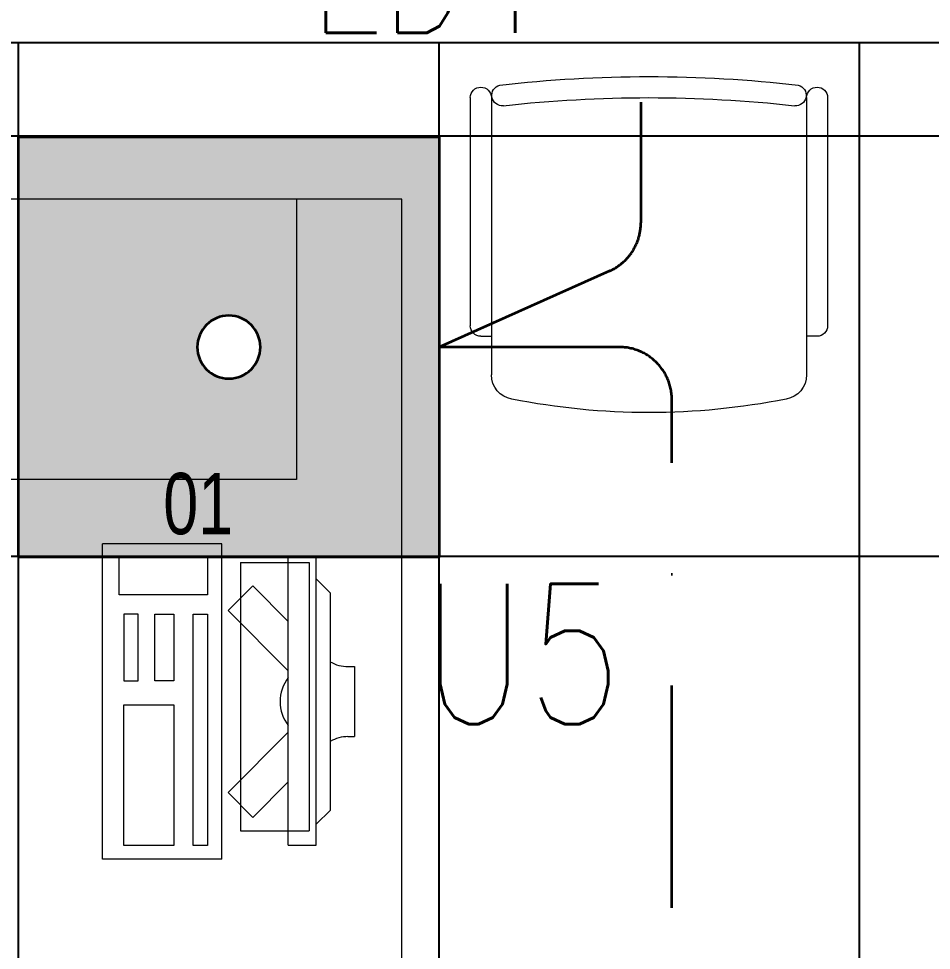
# Model space of a CAD drawing. Header units: inches. Extents: x -12418 to 183584, y -29325 to 19878.
# Drawn here: x 32400 to 33703, y -8363 to -7033 of the extents above; entities that cross this region are included whole.
import ezdxf
from ezdxf.enums import TextEntityAlignment as Align

# ---------------------------------------------------------------- set-up
doc = ezdxf.new("R2010")
doc.units = ezdxf.units.IN
doc.header["$LTSCALE"] = 25
doc.header["$MEASUREMENT"] = 0
doc.linetypes.add('00-Ground Floor$0$HIDDEN', pattern=[9.525, 6.35, -3.175])
doc.linetypes.add('DASHDOT', pattern=[25.4, 12.7, -6.35, 0, -6.35])
doc.layers.get('0').update_dxf_attribs({"color": 8})
for name, color, linetype, lineweight in [('00-Ground Floor$0$72_EGR_EQP_TAG', 142, 'Continuous', 5), ('00-Ground Floor$0$LOADING', 253, 'Continuous', 5), ('00-Ground Floor$0$Walls', 251, 'Continuous', 5), ('E-LITE-CIRC', 6, 'Continuous', 25), ('E-LITE-CIRC-NUMB', 6, 'Continuous', 25), ('E-LITE-CLNG', 150, 'Continuous', 35), ('E-LITE-CLNG-CNDT', 6, 'DASHDOT', 35), ('E-LITE-CTRL', 6, 'Continuous', 25), ('E-LITE-IDEN', 6, 'Continuous', 25)]:
    doc.layers.add(name, color=color, linetype=linetype, lineweight=lineweight)
doc.layers.add('00-Ground Floor$0$False Ceiling', color=251, linetype='Continuous')
doc.styles.add('00-Ground Floor$0$X3G_ENTITY_257CFD', font='swisscl.ttf', dxfattribs={"height": 200})
doc.styles.add('DC_Simplex', font='SIMPLEX.shx', dxfattribs={"width": 0.7})

# ---------------------------------------------------------------- blocks, each defined once
blk = doc.blocks.new('00-Ground Floor$0$GF21043-P')
at = {"color": 0}
for p, q in [((0.8, 0.75), (-0.8, 0.75)), ((-0.8, 0.75), (-0.8, 0))]:
    blk.add_line(p, q, dxfattribs=at)
at = {"color": 0, "linetype": '00-Ground Floor$0$HIDDEN'}
for p, q in [((-0.8, 0.6), (-0.4, 0.6)), ((-0.4, 0.6), (-0.4, 0))]:
    blk.add_line(p, q, dxfattribs=at)
blk = doc.blocks.new('00-Ground Floor$0$GF21016-P')
at = {"layer": '00-Ground Floor$0$LOADING', "extrusion": (-1.24384e-09, -1.20261e-09, -1)}
for p, q in [((0.0128, 0.0179), (0.0128, 0.4136)), ((0.4628, 0.0179), (0.4628, 0.4136)), ((-0.0022, 0.3585), (0.0128, 0.3585)), ((0.4778, 0.3585), (0.4628, 0.3585)), ((-0.0172, 0.0179), (-0.0172, 0.3435)), ((0.4928, 0.0179), (0.4928, 0.3435)), ((0.4778, 0.0029), (0.4778, 0.0029))]:
    blk.add_line(p, q, dxfattribs=at)
for centre, radius, start, end in [((-0.2378, -0.5362), 1.0036, 78.7568, 101.2432), ((-0.0478, 0.4136), 0.035, 0, 80.6557), ((-0.4278, 0.4136), 0.035, 99.3443, 180), ((0.0022, 0.3435), 0.015, 0, 90), ((-0.4778, 0.3435), 0.015, 90, 180), ((-0.0284, 0.0145), 0.015, 284.3864, 95.5209), ((-0.2378, 1.8928), 1.8749, 263.6341, 276.3659), ((-0.4471, 0.0145), 0.015, 84.4791, 255.6136), ((0.0022, 0.0179), 0.015, 270, 0), ((0.0022, 0.0179), 0.015, 180, 270), ((-0.4778, 0.0179), 0.015, 270, 0), ((-0.4778, 0.0179), 0.015, 180, 270), ((-0.2378, 1.8734), 1.8855, 263.5119, 276.4881)]:
    blk.add_arc(centre, radius, start, end, dxfattribs=at)
blk = doc.blocks.new('00-Ground Floor$0$ITCWLS1-P')
at = {"layer": '00-Ground Floor$0$LOADING'}
for p, q in [((-0.17, 0.45), (-0.17, 0)), ((-0.17, 0.45), (0, 0.45)), ((0, 0.45), (0, 0)), ((-0.2651, 0.43, 0), (-0.3051, 0.43, 0)), ((-0.3051, 0.43, 0), (-0.3051, 0.02, 0)), ((-0.2651, 0.43, 0), (-0.2651, 0.02, 0)), ((-0.1496, 0.4305), (-0.1291, 0.4305)), ((-0.1291, 0.4305), (-0.1291, 0.4089)), ((-0.3251, 0.38, 0), (-0.3051, 0.4, 0)), ((-0.197, 0.4094), (-0.295, 0.4094)), ((-0.295, 0.0264), (-0.295, 0.4094)), ((-0.197, 0.0264), (-0.197, 0.4094)), ((-0.3251, 0.38, 0), (-0.3251, 0.07, 0)), ((-0.3503, 0.275), (-0.3596, 0.275)), ((-0.3596, 0.175), (-0.3596, 0.275)), ((-0.3503, 0.175), (-0.3596, 0.175)), ((-0.3251, 0.07, 0), (-0.3051, 0.05, 0)), ((-0.3051, 0.02, 0), (-0.2651, 0.02, 0)), ((-0.197, 0.0264), (-0.295, 0.0264)), ((-0.17, 0), (0, 0))]:
    blk.add_line(p, q, dxfattribs=at)
at = {"layer": '00-Ground Floor$0$LOADING', "extrusion": (2.48281e-10, 3.18408e-10, -1)}
for p, q in [((-0.2651, 0.3395), (-0.2144, 0.3902)), ((-0.1791, 0.3548), (-0.2144, 0.3902)), ((-0.2651, 0.2688), (-0.1791, 0.3548))]:
    blk.add_line(p, q, dxfattribs=at)
at = {"layer": '00-Ground Floor$0$LOADING', "extrusion": (2.48281e-10, -3.18408e-10, -1)}
for p, q in [((-0.2651, 0.1812), (-0.1791, 0.0952)), ((-0.2651, 0.1105), (-0.2144, 0.0598)), ((-0.1791, 0.0952), (-0.2144, 0.0598))]:
    blk.add_line(p, q, dxfattribs=at)
at = {"layer": '00-Ground Floor$0$LOADING'}
for points in [[(-0.1291, 0.4089), (-0.1291, 0.1), (-0.1496, 0.1), (-0.1496, 0.4305)], [(-0.1496, 0.1), (-0.1496, 0.1), (-0.1496, 0.1), (-0.1496, 0.1), (-0.1496, 0.1), (-0.1496, 0.1), (-0.1496, 0.1), (-0.1496, 0.1), (-0.1496, 0.1)], [(-0.1496, 0.1), (-0.1496, 0.1), (-0.1496, 0.1), (-0.1496, 0.1), (-0.1496, 0.1), (-0.1496, 0.1), (-0.1496, 0.1), (-0.1496, 0.1), (-0.1496, 0.1), (-0.1496, 0.1), (-0.1496, 0.1), (-0.1496, 0.1), (-0.1496, 0.1), (-0.1496, 0.1), (-0.1496, 0.1), (-0.1496, 0.1), (-0.1496, 0.1), (-0.1496, 0.1)], [(-0.1496, 0.1), (-0.1496, 0.1), (-0.1496, 0.1), (-0.1496, 0.1), (-0.1496, 0.1), (-0.1496, 0.1), (-0.1496, 0.1), (-0.1496, 0.1), (-0.1496, 0.1), (-0.1496, 0.1)], [(-0.1496, 0.1), (-0.1496, 0.1), (-0.1496, 0.1), (-0.1496, 0.1), (-0.1496, 0.1), (-0.1496, 0.1), (-0.1496, 0.1)], [(-0.1496, 0.1), (-0.1496, 0.1), (-0.1496, 0.1), (-0.1496, 0.1), (-0.1496, 0.1), (-0.1496, 0.1), (-0.1496, 0.1), (-0.1496, 0.1), (-0.1496, 0.1), (-0.1496, 0.1)], [(-0.1496, 0.1), (-0.1496, 0.1), (-0.1496, 0.1), (-0.1496, 0.1), (-0.1496, 0.1), (-0.1496, 0.1), (-0.1496, 0.1), (-0.1496, 0.1), (-0.1496, 0.1), (-0.1496, 0.1), (-0.1496, 0.1), (-0.1496, 0.1), (-0.1496, 0.1), (-0.1496, 0.1), (-0.1496, 0.1)], [(-0.1496, 0.1), (-0.1496, 0.1), (-0.1496, 0.1), (-0.1496, 0.1), (-0.1496, 0.1), (-0.1496, 0.1), (-0.1496, 0.1), (-0.1496, 0.1), (-0.1496, 0.1), (-0.1496, 0.1)], [(-0.1496, 0.1), (-0.1496, 0.1), (-0.1496, 0.1), (-0.1496, 0.1), (-0.1496, 0.1), (-0.1496, 0.1), (-0.1496, 0.1), (-0.1496, 0.1), (-0.1496, 0.1), (-0.1496, 0.1)], [(-0.1496, 0.1), (-0.1496, 0.1), (-0.1496, 0.1), (-0.1496, 0.1), (-0.1496, 0.1), (-0.1496, 0.1), (-0.1496, 0.1), (-0.1496, 0.1), (-0.1496, 0.1), (-0.1496, 0.1), (-0.1496, 0.1), (-0.1496, 0.1), (-0.1496, 0.1), (-0.1496, 0.1), (-0.1496, 0.1), (-0.1496, 0.1), (-0.1496, 0.1), (-0.1496, 0.1), (-0.1496, 0.1), (-0.1496, 0.1), (-0.1496, 0.1), (-0.1496, 0.1), (-0.1496, 0.1), (-0.1496, 0.1), (-0.1496, 0.1), (-0.1496, 0.1), (-0.1496, 0.1), (-0.1496, 0.1), (-0.1496, 0.1), (-0.1496, 0.1), (-0.1496, 0.1), (-0.1496, 0.1), (-0.1496, 0.1), (-0.1496, 0.1), (-0.1496, 0.1), (-0.1496, 0.1), (-0.1496, 0.1), (-0.1496, 0.1), (-0.1496, 0.1), (-0.1496, 0.1), (-0.1496, 0.1), (-0.1496, 0.1), (-0.1496, 0.1), (-0.1496, 0.1), (-0.1496, 0.1), (-0.1496, 0.1), (-0.1496, 0.1), (-0.1496, 0.1), (-0.1496, 0.1), (-0.1496, 0.1), (-0.1496, 0.1), (-0.1496, 0.1), (-0.1496, 0.1), (-0.1496, 0.1)], [(-0.1496, 0.1), (-0.1496, 0.1), (-0.1496, 0.1), (-0.1496, 0.1), (-0.1496, 0.1), (-0.1496, 0.1), (-0.1496, 0.1), (-0.1496, 0.1), (-0.1496, 0.1), (-0.1496, 0.1), (-0.1496, 0.1), (-0.1496, 0.1), (-0.1496, 0.1), (-0.1496, 0.1), (-0.1496, 0.1), (-0.1496, 0.1), (-0.1496, 0.1), (-0.1496, 0.1), (-0.1496, 0.1), (-0.1496, 0.1), (-0.1496, 0.1), (-0.1496, 0.1), (-0.1496, 0.1), (-0.1496, 0.1), (-0.1496, 0.1), (-0.1496, 0.1), (-0.1496, 0.1), (-0.1496, 0.1), (-0.1496, 0.1), (-0.1496, 0.1), (-0.1496, 0.1), (-0.1496, 0.1), (-0.1496, 0.1), (-0.1496, 0.1), (-0.1496, 0.1), (-0.1496, 0.1), (-0.1496, 0.1), (-0.1496, 0.1), (-0.1496, 0.1), (-0.1496, 0.1), (-0.1496, 0.1), (-0.1496, 0.1), (-0.1496, 0.1), (-0.1496, 0.1), (-0.1496, 0.1), (-0.1496, 0.1), (-0.1496, 0.1), (-0.1496, 0.1), (-0.1496, 0.1), (-0.1496, 0.1), (-0.1496, 0.1), (-0.1496, 0.1), (-0.1496, 0.1), (-0.1496, 0.1), (-0.1496, 0.1), (-0.1496, 0.1), (-0.1496, 0.1), (-0.1496, 0.1), (-0.1496, 0.1), (-0.1496, 0.1), (-0.1496, 0.1), (-0.1496, 0.1), (-0.1496, 0.1), (-0.1496, 0.1), (-0.1496, 0.1), (-0.1496, 0.1), (-0.1496, 0.1), (-0.1496, 0.1), (-0.1496, 0.1), (-0.1496, 0.1), (-0.1496, 0.1), (-0.1496, 0.1), (-0.1496, 0.1), (-0.1496, 0.1), (-0.1496, 0.1), (-0.1496, 0.1), (-0.1496, 0.1), (-0.1496, 0.1), (-0.1496, 0.1), (-0.1496, 0.1), (-0.1496, 0.1), (-0.1496, 0.1), (-0.1496, 0.1), (-0.1496, 0.1), (-0.1496, 0.1), (-0.1496, 0.1), (-0.1496, 0.1), (-0.1496, 0.1), (-0.1496, 0.1)], [(-0.1496, 0.1), (-0.1496, 0.1), (-0.1496, 0.1), (-0.1496, 0.1), (-0.1496, 0.1), (-0.1496, 0.1), (-0.1496, 0.1), (-0.1496, 0.1), (-0.1496, 0.1), (-0.1496, 0.1), (-0.1496, 0.1), (-0.1496, 0.1)], [(-0.1496, 0.1), (-0.1496, 0.1), (-0.1496, 0.1), (-0.1496, 0.1), (-0.1496, 0.1), (-0.1496, 0.1), (-0.1496, 0.1)], [(-0.1496, 0.1), (-0.1496, 0.1), (-0.1496, 0.1), (-0.1496, 0.1), (-0.1496, 0.1), (-0.1496, 0.1), (-0.1496, 0.1), (-0.1496, 0.1), (-0.1496, 0.1), (-0.1496, 0.1), (-0.1496, 0.1), (-0.1496, 0.1), (-0.1496, 0.1), (-0.1496, 0.1), (-0.1496, 0.1), (-0.1496, 0.1), (-0.1496, 0.1)], [(-0.1496, 0.1), (-0.1496, 0.1), (-0.1496, 0.1), (-0.1496, 0.1), (-0.1496, 0.1), (-0.1496, 0.1), (-0.1496, 0.1), (-0.1496, 0.1), (-0.1496, 0.1), (-0.1496, 0.1), (-0.1496, 0.1), (-0.1496, 0.1), (-0.1496, 0.1), (-0.1496, 0.1), (-0.1496, 0.1), (-0.1496, 0.1), (-0.1496, 0.1), (-0.1496, 0.1), (-0.1496, 0.1), (-0.1496, 0.1), (-0.1496, 0.1), (-0.1496, 0.1), (-0.1496, 0.1), (-0.1496, 0.1), (-0.1496, 0.1), (-0.1496, 0.1), (-0.1496, 0.1), (-0.1496, 0.1), (-0.1496, 0.1), (-0.1496, 0.1), (-0.1496, 0.1), (-0.1496, 0.1), (-0.1496, 0.1), (-0.1496, 0.1), (-0.1496, 0.1), (-0.1496, 0.1), (-0.1496, 0.1), (-0.1496, 0.1), (-0.1496, 0.1), (-0.1496, 0.1), (-0.1496, 0.1), (-0.1496, 0.1), (-0.1496, 0.1), (-0.1496, 0.1), (-0.1496, 0.1), (-0.1496, 0.1), (-0.1496, 0.1), (-0.1496, 0.1), (-0.1496, 0.1), (-0.1496, 0.1), (-0.1496, 0.1), (-0.1496, 0.1), (-0.1496, 0.1), (-0.1496, 0.1), (-0.1496, 0.1), (-0.1496, 0.1), (-0.1496, 0.1), (-0.1496, 0.1), (-0.1496, 0.1), (-0.1496, 0.1), (-0.1496, 0.1), (-0.1496, 0.1), (-0.1496, 0.1), (-0.1496, 0.1), (-0.1496, 0.1), (-0.1496, 0.1), (-0.1496, 0.1), (-0.1496, 0.1), (-0.1496, 0.1), (-0.1496, 0.1), (-0.1496, 0.1), (-0.1496, 0.1), (-0.1496, 0.1), (-0.1496, 0.1), (-0.1496, 0.1), (-0.1496, 0.1), (-0.1496, 0.1), (-0.1496, 0.1), (-0.1496, 0.1), (-0.1496, 0.1), (-0.1496, 0.1), (-0.1496, 0.1), (-0.1496, 0.1), (-0.1496, 0.1), (-0.1496, 0.1), (-0.1496, 0.1), (-0.1496, 0.1), (-0.1496, 0.1), (-0.1496, 0.1), (-0.1496, 0.1), (-0.1496, 0.1), (-0.1496, 0.1), (-0.1496, 0.1), (-0.1496, 0.1), (-0.1496, 0.1), (-0.1496, 0.1), (-0.1496, 0.1), (-0.1496, 0.1), (-0.1496, 0.1), (-0.1496, 0.1), (-0.1496, 0.1), (-0.1496, 0.1), (-0.1496, 0.1), (-0.1496, 0.1), (-0.1496, 0.1), (-0.1496, 0.1), (-0.1496, 0.1), (-0.1496, 0.1), (-0.1496, 0.1), (-0.1496, 0.1), (-0.1496, 0.1)], [(-0.1496, 0.1), (-0.1496, 0.1), (-0.1496, 0.1), (-0.1496, 0.1), (-0.1496, 0.1), (-0.1496, 0.1), (-0.1496, 0.1), (-0.1496, 0.1)]]:
    blk.add_lwpolyline(points, dxfattribs=at)
for points in [[(-0.1019, 0.4305), (-0.0304, 0.4305), (-0.0304, 0.2294), (-0.1019, 0.2294)], [(-0.1019, 0.1954), (-0.0747, 0.1954), (-0.0747, 0.1), (-0.1019, 0.1)], [(-0.0304, 0.1954), (-0.0508, 0.1954), (-0.0508, 0.1), (-0.0304, 0.1)], [(-0.1496, 0.1), (-0.1496, 0.1), (-0.1496, 0.1), (-0.1496, 0.1), (-0.1496, 0.1), (-0.1496, 0.1), (-0.1496, 0.1), (-0.1496, 0.1), (-0.1496, 0.1), (-0.1496, 0.1), (-0.1496, 0.1), (-0.1496, 0.1), (-0.1496, 0.1), (-0.1496, 0.1), (-0.1496, 0.1), (-0.1496, 0.1), (-0.1496, 0.1), (-0.1496, 0.1), (-0.1496, 0.1), (-0.1496, 0.1), (-0.1496, 0.1), (-0.1496, 0.1), (-0.1496, 0.1), (-0.1496, 0.1), (-0.1496, 0.1), (-0.1496, 0.1), (-0.1496, 0.1), (-0.1496, 0.1), (-0.1496, 0.1), (-0.1496, 0.1), (-0.1496, 0.1), (-0.1496, 0.1), (-0.1496, 0.1), (-0.1496, 0.1), (-0.1496, 0.1), (-0.1496, 0.1), (-0.1496, 0.1), (-0.1496, 0.1), (-0.1496, 0.1), (-0.1496, 0.1), (-0.1496, 0.1), (-0.1496, 0.1), (-0.1496, 0.1), (-0.1496, 0.1), (-0.1496, 0.1), (-0.1496, 0.1), (-0.1496, 0.1), (-0.1496, 0.1), (-0.1496, 0.1), (-0.1496, 0.1), (-0.1496, 0.1), (-0.1496, 0.1), (-0.1496, 0.1), (-0.1496, 0.1), (-0.1496, 0.1), (-0.1496, 0.1), (-0.1496, 0.1), (-0.1496, 0.1), (-0.1496, 0.1), (-0.1496, 0.1), (-0.1496, 0.1), (-0.1496, 0.1), (-0.1496, 0.1), (-0.1496, 0.1), (-0.1496, 0.1), (-0.1496, 0.1), (-0.1496, 0.1), (-0.1496, 0.1), (-0.1496, 0.1), (-0.1496, 0.1), (-0.1496, 0.1), (-0.1496, 0.1), (-0.1496, 0.1), (-0.1496, 0.1), (-0.1496, 0.1), (-0.1496, 0.1), (-0.1496, 0.1), (-0.1496, 0.1), (-0.1496, 0.1), (-0.1496, 0.1), (-0.1496, 0.1), (-0.1496, 0.1), (-0.1496, 0.1), (-0.1496, 0.1), (-0.1496, 0.1), (-0.1496, 0.1), (-0.1496, 0.1), (-0.1496, 0.1), (-0.1496, 0.1), (-0.1496, 0.1), (-0.1496, 0.1), (-0.1496, 0.1), (-0.1496, 0.1), (-0.1496, 0.1), (-0.1496, 0.1), (-0.1496, 0.1), (-0.1496, 0.1), (-0.1496, 0.1), (-0.1496, 0.1), (-0.1496, 0.1), (-0.1496, 0.1), (-0.1496, 0.1), (-0.1496, 0.1), (-0.1496, 0.1), (-0.1496, 0.1), (-0.1496, 0.1), (-0.1496, 0.1), (-0.1496, 0.1), (-0.1496, 0.1), (-0.1496, 0.1), (-0.1496, 0.1), (-0.1496, 0.1), (-0.1496, 0.1), (-0.1496, 0.1), (-0.1496, 0.1), (-0.1496, 0.1), (-0.1496, 0.1), (-0.1496, 0.1), (-0.1496, 0.1), (-0.1496, 0.1), (-0.1496, 0.1), (-0.1496, 0.1), (-0.1496, 0.1), (-0.1496, 0.1), (-0.1496, 0.1), (-0.1496, 0.1), (-0.1496, 0.1), (-0.1496, 0.1), (-0.1496, 0.1), (-0.1496, 0.1), (-0.1496, 0.1), (-0.1496, 0.1), (-0.1496, 0.1), (-0.1496, 0.1), (-0.1496, 0.1), (-0.1496, 0.1), (-0.1496, 0.1), (-0.1496, 0.1), (-0.1496, 0.1), (-0.1496, 0.1), (-0.1496, 0.1), (-0.1496, 0.1), (-0.1496, 0.1), (-0.1496, 0.1), (-0.1496, 0.1), (-0.1496, 0.1), (-0.1496, 0.1), (-0.1496, 0.1), (-0.1496, 0.1), (-0.1496, 0.1), (-0.1496, 0.1), (-0.1496, 0.1), (-0.1496, 0.1), (-0.1496, 0.1), (-0.1496, 0.1), (-0.1496, 0.1), (-0.1496, 0.1), (-0.1496, 0.1), (-0.1496, 0.1), (-0.1496, 0.1), (-0.1496, 0.1), (-0.1496, 0.1), (-0.1496, 0.1), (-0.1496, 0.1), (-0.1496, 0.1), (-0.1496, 0.1), (-0.1496, 0.1), (-0.1496, 0.1), (-0.1496, 0.1), (-0.1496, 0.1), (-0.1496, 0.1), (-0.1496, 0.1), (-0.1496, 0.1), (-0.1496, 0.1), (-0.1496, 0.1), (-0.1496, 0.1), (-0.1496, 0.1), (-0.1496, 0.1), (-0.1496, 0.1), (-0.1496, 0.1), (-0.1496, 0.1), (-0.1496, 0.1), (-0.1496, 0.1), (-0.1496, 0.1), (-0.1496, 0.1), (-0.1496, 0.1), (-0.1496, 0.1), (-0.1496, 0.1), (-0.1496, 0.1), (-0.1496, 0.1), (-0.1496, 0.1), (-0.1496, 0.1), (-0.1496, 0.1), (-0.1496, 0.1), (-0.1496, 0.1), (-0.1496, 0.1), (-0.1496, 0.1), (-0.1496, 0.1), (-0.1496, 0.1), (-0.1496, 0.1), (-0.1496, 0.1), (-0.1496, 0.1), (-0.1496, 0.1), (-0.1496, 0.1), (-0.1496, 0.1), (-0.1496, 0.1), (-0.1496, 0.1), (-0.1496, 0.1), (-0.1496, 0.1), (-0.1496, 0.1), (-0.1496, 0.1), (-0.1496, 0.1), (-0.1496, 0.1), (-0.1496, 0.1), (-0.1496, 0.1), (-0.1496, 0.1), (-0.1496, 0.1), (-0.1496, 0.1), (-0.1496, 0.1), (-0.1496, 0.1), (-0.1496, 0.1), (-0.1496, 0.1), (-0.1496, 0.1), (-0.1496, 0.1), (-0.1496, 0.1), (-0.1496, 0.1), (-0.1496, 0.1), (-0.1496, 0.1), (-0.1496, 0.1), (-0.1496, 0.1), (-0.1496, 0.1), (-0.1496, 0.1), (-0.1496, 0.1), (-0.1496, 0.1), (-0.1496, 0.1), (-0.1496, 0.1), (-0.1496, 0.1), (-0.1496, 0.1), (-0.1496, 0.1), (-0.1496, 0.1), (-0.1496, 0.1), (-0.1496, 0.1), (-0.1496, 0.1), (-0.1496, 0.1), (-0.1496, 0.1), (-0.1496, 0.1), (-0.1496, 0.1), (-0.1496, 0.1), (-0.1496, 0.1), (-0.1496, 0.1), (-0.1496, 0.1), (-0.1496, 0.1), (-0.1496, 0.1), (-0.1496, 0.1), (-0.1496, 0.1), (-0.1496, 0.1), (-0.1496, 0.1), (-0.1496, 0.1), (-0.1496, 0.1), (-0.1496, 0.1), (-0.1496, 0.1), (-0.1496, 0.1), (-0.1496, 0.1), (-0.1496, 0.1), (-0.1496, 0.1), (-0.1496, 0.1), (-0.1496, 0.1), (-0.1496, 0.1), (-0.1496, 0.1), (-0.1496, 0.1), (-0.1496, 0.1), (-0.1496, 0.1), (-0.1496, 0.1), (-0.1496, 0.1), (-0.1496, 0.1), (-0.1496, 0.1), (-0.1496, 0.1)], [(-0.1496, 0.1), (-0.1496, 0.1), (-0.1496, 0.1), (-0.1496, 0.1), (-0.1496, 0.1), (-0.1496, 0.1), (-0.1496, 0.1), (-0.1496, 0.1), (-0.1496, 0.1), (-0.1496, 0.1), (-0.1496, 0.1), (-0.1496, 0.1), (-0.1496, 0.1), (-0.1496, 0.1), (-0.1496, 0.1), (-0.1496, 0.1), (-0.1496, 0.1), (-0.1496, 0.1), (-0.1496, 0.1), (-0.1496, 0.1), (-0.1496, 0.1), (-0.1496, 0.1), (-0.1496, 0.1), (-0.1496, 0.1), (-0.1496, 0.1), (-0.1496, 0.1), (-0.1496, 0.1), (-0.1496, 0.1), (-0.1496, 0.1), (-0.1496, 0.1), (-0.1496, 0.1), (-0.1496, 0.1), (-0.1496, 0.1), (-0.1496, 0.1), (-0.1496, 0.1), (-0.1496, 0.1), (-0.1496, 0.1), (-0.1496, 0.1), (-0.1496, 0.1), (-0.1496, 0.1), (-0.1496, 0.1), (-0.1496, 0.1), (-0.1496, 0.1), (-0.1496, 0.1), (-0.1496, 0.1), (-0.1496, 0.1), (-0.1496, 0.1), (-0.1496, 0.1), (-0.1496, 0.1), (-0.1496, 0.1), (-0.1496, 0.1), (-0.1496, 0.1), (-0.1496, 0.1), (-0.1496, 0.1), (-0.1496, 0.1), (-0.1496, 0.1), (-0.1496, 0.1), (-0.1496, 0.1), (-0.1496, 0.1), (-0.1496, 0.1), (-0.1496, 0.1), (-0.1496, 0.1), (-0.1496, 0.1), (-0.1496, 0.1), (-0.1496, 0.1), (-0.1496, 0.1), (-0.1496, 0.1), (-0.1496, 0.1), (-0.1496, 0.1), (-0.1496, 0.1), (-0.1496, 0.1), (-0.1496, 0.1), (-0.1496, 0.1), (-0.1496, 0.1), (-0.1496, 0.1), (-0.1496, 0.1), (-0.1496, 0.1), (-0.1496, 0.1), (-0.1496, 0.1), (-0.1496, 0.1), (-0.1496, 0.1), (-0.1496, 0.1), (-0.1496, 0.1), (-0.1496, 0.1), (-0.1496, 0.1), (-0.1496, 0.1), (-0.1496, 0.1), (-0.1496, 0.1), (-0.1496, 0.1), (-0.1496, 0.1), (-0.1496, 0.1), (-0.1496, 0.1), (-0.1496, 0.1), (-0.1496, 0.1), (-0.1496, 0.1), (-0.1496, 0.1), (-0.1496, 0.1), (-0.1496, 0.1), (-0.1496, 0.1), (-0.1496, 0.1), (-0.1496, 0.1), (-0.1496, 0.1), (-0.1496, 0.1), (-0.1496, 0.1), (-0.1496, 0.1), (-0.1496, 0.1), (-0.1496, 0.1), (-0.1496, 0.1), (-0.1496, 0.1), (-0.1496, 0.1), (-0.1496, 0.1), (-0.1496, 0.1), (-0.1496, 0.1), (-0.1496, 0.1), (-0.1496, 0.1), (-0.1496, 0.1), (-0.1496, 0.1), (-0.1496, 0.1), (-0.1496, 0.1), (-0.1496, 0.1), (-0.1496, 0.1), (-0.1496, 0.1), (-0.1496, 0.1), (-0.1496, 0.1), (-0.1496, 0.1), (-0.1496, 0.1), (-0.1496, 0.1), (-0.1496, 0.1), (-0.1496, 0.1), (-0.1496, 0.1), (-0.1496, 0.1), (-0.1496, 0.1), (-0.1496, 0.1), (-0.1496, 0.1), (-0.1496, 0.1), (-0.1496, 0.1), (-0.1496, 0.1), (-0.1496, 0.1), (-0.1496, 0.1), (-0.1496, 0.1), (-0.1496, 0.1), (-0.1496, 0.1), (-0.1496, 0.1), (-0.1496, 0.1), (-0.1496, 0.1), (-0.1496, 0.1), (-0.1496, 0.1), (-0.1496, 0.1), (-0.1496, 0.1), (-0.1496, 0.1), (-0.1496, 0.1), (-0.1496, 0.1), (-0.1496, 0.1), (-0.1496, 0.1), (-0.1496, 0.1), (-0.1496, 0.1), (-0.1496, 0.1), (-0.1496, 0.1), (-0.1496, 0.1), (-0.1496, 0.1), (-0.1496, 0.1), (-0.1496, 0.1), (-0.1496, 0.1), (-0.1496, 0.1), (-0.1496, 0.1), (-0.1496, 0.1), (-0.1496, 0.1), (-0.1496, 0.1), (-0.1496, 0.1), (-0.1496, 0.1), (-0.1496, 0.1), (-0.1496, 0.1), (-0.1496, 0.1), (-0.1496, 0.1), (-0.1496, 0.1), (-0.1496, 0.1), (-0.1496, 0.1), (-0.1496, 0.1), (-0.1496, 0.1), (-0.1496, 0.1), (-0.1496, 0.1), (-0.1496, 0.1), (-0.1496, 0.1), (-0.1496, 0.1), (-0.1496, 0.1), (-0.1496, 0.1), (-0.1496, 0.1), (-0.1496, 0.1), (-0.1496, 0.1), (-0.1496, 0.1), (-0.1496, 0.1), (-0.1496, 0.1), (-0.1496, 0.1), (-0.1496, 0.1), (-0.1496, 0.1), (-0.1496, 0.1), (-0.1496, 0.1), (-0.1496, 0.1), (-0.1496, 0.1), (-0.1496, 0.1), (-0.1496, 0.1), (-0.1496, 0.1), (-0.1496, 0.1), (-0.1496, 0.1), (-0.1496, 0.1), (-0.1496, 0.1), (-0.1496, 0.1), (-0.1496, 0.1), (-0.1496, 0.1), (-0.1496, 0.1), (-0.1496, 0.1), (-0.1496, 0.1), (-0.1496, 0.1), (-0.1496, 0.1)], [(-0.1496, 0.1), (-0.1496, 0.1), (-0.1496, 0.1), (-0.1496, 0.1), (-0.1496, 0.1), (-0.1496, 0.1), (-0.1496, 0.1), (-0.1496, 0.1), (-0.1496, 0.1), (-0.1496, 0.1), (-0.1496, 0.1), (-0.1496, 0.1), (-0.1496, 0.1), (-0.1496, 0.1), (-0.1496, 0.1), (-0.1496, 0.1), (-0.1496, 0.1), (-0.1496, 0.1), (-0.1496, 0.1), (-0.1496, 0.1), (-0.1496, 0.1), (-0.1496, 0.1), (-0.1496, 0.1), (-0.1496, 0.1), (-0.1496, 0.1), (-0.1496, 0.1), (-0.1496, 0.1), (-0.1496, 0.1), (-0.1496, 0.1), (-0.1496, 0.1), (-0.1496, 0.1), (-0.1496, 0.1), (-0.1496, 0.1), (-0.1496, 0.1), (-0.1496, 0.1), (-0.1496, 0.1), (-0.1496, 0.1), (-0.1496, 0.1), (-0.1496, 0.1), (-0.1496, 0.1), (-0.1496, 0.1), (-0.1496, 0.1), (-0.1496, 0.1), (-0.1496, 0.1), (-0.1496, 0.1), (-0.1496, 0.1), (-0.1496, 0.1), (-0.1496, 0.1), (-0.1496, 0.1), (-0.1496, 0.1), (-0.1496, 0.1), (-0.1496, 0.1), (-0.1496, 0.1), (-0.1496, 0.1), (-0.1496, 0.1), (-0.1496, 0.1), (-0.1496, 0.1), (-0.1496, 0.1), (-0.1496, 0.1), (-0.1496, 0.1), (-0.1496, 0.1), (-0.1496, 0.1), (-0.1496, 0.1), (-0.1496, 0.1), (-0.1496, 0.1), (-0.1496, 0.1), (-0.1496, 0.1), (-0.1496, 0.1), (-0.1496, 0.1), (-0.1496, 0.1), (-0.1496, 0.1), (-0.1496, 0.1), (-0.1496, 0.1), (-0.1496, 0.1), (-0.1496, 0.1), (-0.1496, 0.1), (-0.1496, 0.1), (-0.1496, 0.1), (-0.1496, 0.1), (-0.1496, 0.1), (-0.1496, 0.1), (-0.1496, 0.1), (-0.1496, 0.1), (-0.1496, 0.1), (-0.1496, 0.1), (-0.1496, 0.1), (-0.1496, 0.1), (-0.1496, 0.1), (-0.1496, 0.1), (-0.1496, 0.1), (-0.1496, 0.1), (-0.1496, 0.1), (-0.1496, 0.1), (-0.1496, 0.1), (-0.1496, 0.1), (-0.1496, 0.1), (-0.1496, 0.1), (-0.1496, 0.1), (-0.1496, 0.1), (-0.1496, 0.1), (-0.1496, 0.1), (-0.1496, 0.1), (-0.1496, 0.1), (-0.1496, 0.1), (-0.1496, 0.1), (-0.1496, 0.1), (-0.1496, 0.1), (-0.1496, 0.1), (-0.1496, 0.1), (-0.1496, 0.1), (-0.1496, 0.1), (-0.1496, 0.1), (-0.1496, 0.1), (-0.1496, 0.1), (-0.1496, 0.1), (-0.1496, 0.1), (-0.1496, 0.1), (-0.1496, 0.1), (-0.1496, 0.1), (-0.1496, 0.1), (-0.1496, 0.1), (-0.1496, 0.1), (-0.1496, 0.1), (-0.1496, 0.1), (-0.1496, 0.1), (-0.1496, 0.1), (-0.1496, 0.1), (-0.1496, 0.1), (-0.1496, 0.1), (-0.1496, 0.1), (-0.1496, 0.1), (-0.1496, 0.1), (-0.1496, 0.1), (-0.1496, 0.1), (-0.1496, 0.1), (-0.1496, 0.1), (-0.1496, 0.1), (-0.1496, 0.1), (-0.1496, 0.1), (-0.1496, 0.1), (-0.1496, 0.1), (-0.1496, 0.1), (-0.1496, 0.1), (-0.1496, 0.1), (-0.1496, 0.1), (-0.1496, 0.1), (-0.1496, 0.1), (-0.1496, 0.1), (-0.1496, 0.1), (-0.1496, 0.1), (-0.1496, 0.1), (-0.1496, 0.1), (-0.1496, 0.1), (-0.1496, 0.1), (-0.1496, 0.1), (-0.1496, 0.1), (-0.1496, 0.1), (-0.1496, 0.1), (-0.1496, 0.1), (-0.1496, 0.1), (-0.1496, 0.1), (-0.1496, 0.1), (-0.1496, 0.1), (-0.1496, 0.1), (-0.1496, 0.1), (-0.1496, 0.1), (-0.1496, 0.1), (-0.1496, 0.1), (-0.1496, 0.1), (-0.1496, 0.1), (-0.1496, 0.1), (-0.1496, 0.1), (-0.1496, 0.1), (-0.1496, 0.1), (-0.1496, 0.1), (-0.1496, 0.1), (-0.1496, 0.1), (-0.1496, 0.1), (-0.1496, 0.1), (-0.1496, 0.1), (-0.1496, 0.1), (-0.1496, 0.1), (-0.1496, 0.1), (-0.1496, 0.1), (-0.1496, 0.1), (-0.1496, 0.1), (-0.1496, 0.1), (-0.1496, 0.1), (-0.1496, 0.1), (-0.1496, 0.1), (-0.1496, 0.1), (-0.1496, 0.1), (-0.1496, 0.1), (-0.1496, 0.1), (-0.1496, 0.1), (-0.1496, 0.1), (-0.1496, 0.1), (-0.1496, 0.1), (-0.1496, 0.1), (-0.1496, 0.1), (-0.1496, 0.1), (-0.1496, 0.1), (-0.1496, 0.1), (-0.1496, 0.1), (-0.1496, 0.1), (-0.1496, 0.1), (-0.1496, 0.1), (-0.1496, 0.1), (-0.1496, 0.1), (-0.1496, 0.1), (-0.1496, 0.1), (-0.1496, 0.1), (-0.1496, 0.1), (-0.1496, 0.1), (-0.1496, 0.1), (-0.1496, 0.1), (-0.1496, 0.1), (-0.1496, 0.1), (-0.1496, 0.1)], [(-0.1496, 0.0727), (-0.0236, 0.0727), (-0.0236, 0.0182), (-0.1496, 0.0182)]]:
    blk.add_lwpolyline(points, close=True, dxfattribs=at)
for centre, radius, start, end in [((-0.3503, 0.325), 0.05, 270, 300.3093), ((-0.3089, 0.225), 0.0556, 321.9431, 38.0569), ((-0.3503, 0.125), 0.05, 59.6907, 90)]:
    blk.add_arc(centre, radius, start, end, dxfattribs=at)
blk = doc.blocks.new('00-Ground Floor$0$A$Ce9e1c4c3')
at = {"layer": '00-Ground Floor$0$False Ceiling', "color": 254}
blk.add_line((-64050.5, -7067.4, 0), (-68550.5, -7067.4, 0), dxfattribs=at)
at = {"layer": '00-Ground Floor$0$False Ceiling', "color": 254, "linetype": 'Continuous'}
for p, q in [((-67600, -10217.4), (-67600, -7067.4)), ((-67000, -10217.4), (-67000, -7067.4)), ((-66400, -10217.4), (-66400, -7067.4)), ((-68550.5, -7200), (-64050.5, -7200)), ((-68550.5, -7800), (-64050.5, -7800))]:
    blk.add_line(p, q, dxfattribs=at)
blk = doc.blocks.new('00-Ground Floor')
at = {"layer": '00-Ground Floor$0$Walls'}
blk.add_line((35949.5, -7067.4, 0), (31449.5, -7067.4, 0), dxfattribs=at)
at = {"layer": '00-Ground Floor$0$False Ceiling', "color": 254}
blk.add_blockref('00-Ground Floor$0$A$Ce9e1c4c3', (100000, 0), dxfattribs=at)
at = {"layer": '00-Ground Floor$0$LOADING', "color": 1, "extrusion": (-4.75185e-05, 1.86519e-05, 1), "xscale": 1000.000000000003, "yscale": 1000.000000000003, "zscale": -1000.000000000011, "rotation": 179.9999749532387}
blk.add_blockref('00-Ground Floor$0$GF21016-P', (33537.5, -7127.7, -1.8), dxfattribs=at)
at = {"layer": '00-Ground Floor$0$LOADING', "extrusion": (-2.34731e-18, 2.24019e-05, 1), "xscale": 1000, "yscale": 1000, "zscale": 1000, "rotation": 270}
blk.add_blockref('00-Ground Floor$0$GF21043-P', (32196.8, -8090.7, -0.2), dxfattribs=at)
at = {"layer": '00-Ground Floor$0$LOADING', "extrusion": (-8.01373e-06, -1.94019e-16, 1), "xscale": 1000.000000000008, "yscale": 1000.000000000008, "zscale": 1000.000000000008, "rotation": 180.0000000064648}
blk.add_blockref('00-Ground Floor$0$ITCWLS1-P', (32519.8, -7782.6, -0.3), dxfattribs=at)
at = {"layer": '00-Ground Floor$0$72_EGR_EQP_TAG', "insert": (32656.3, -7681.2, 0), "char_height": 87.47, "attachment_point": 2, "style": '00-Ground Floor$0$X3G_ENTITY_257CFD'}
blk.add_mtext('01', dxfattribs=at)
blk = doc.blocks.new('*U234')
h = blk.add_hatch(color=254)
h.dxf.hatch_style = 1
h.paths.add_polyline_path([(-300, 300), (-300, -300), (300, -300), (300, 300)])
edge = h.paths.add_edge_path(flags=16)
edge.add_arc((0, 0), 45, 0, 360)
blk.add_lwpolyline([(-300, 300), (-300, -300), (300, -300), (300, 300)], close=True)
blk.add_circle((0, 0), 45)
at = {"layer": 'E-LITE-CIRC-NUMB', "style": 'DC_Simplex', "width": 0.7, "flags": 8}
blk.add_attdef('CIRCUIT', text='', height=200, rotation=0, dxfattribs=at).set_placement((-473.9, 300), align=Align.RIGHT)
at = {"layer": 'E-LITE-CTRL', "style": 'DC_Simplex', "width": 0.7, "flags": 8}
blk.add_attdef('CONTROL', (1118.9, -935), '', height=200, rotation=360, dxfattribs=at)
at = {"layer": 'E-LITE-IDEN', "style": 'DC_Simplex', "width": 0.7, "flags": 8}
blk.add_attdef('TYPE', (-114.6, 448.6), '', height=200, rotation=360, dxfattribs=at)

msp = doc.modelspace()

# ---------------------------------------------------------------- linework, layer by layer
at = {"layer": 'E-LITE-CLNG-CNDT', "color": 1}
for points in [[(33000, -3901.6), (33213.1, -3901.6, -0.414214), (33288.1, -3976.6), (33288.1, -7324.3, -0.295911), (33243.7, -7392.8), (33000, -7501.6)], [(34800, -11101.6), (34498.4, -10927.5, 0.131652), (34460.9, -10917.4), (33407.4, -10917.4, -0.414214), (33332.4, -10842.4), (33332.4, -7576.6, 0.414214), (33257.4, -7501.6), (33000, -7501.6)]]:
    msp.add_lwpolyline(points, format="xyb", dxfattribs=at)

# ---------------------------------------------------------------- block references
at = {"layer": 'E-LITE-CLNG'}
ref = msp.add_blockref('*U234', (32700, -7501.6), dxfattribs=dict(at, xscale=-1))
ref.add_attrib('TYPE', 'LD1', (32814.6, -7053.1), dxfattribs={"layer": 'E-LITE-IDEN', "height": 200, "rotation": 0, "style": 'DC_Simplex', "width": 0.7, "flags": 8})
at = {"layer": 'E-LITE-CLNG-CNDT', "color": 1}
msp.add_blockref('00-Ground Floor', (0, 0), dxfattribs=at)

# ---------------------------------------------------------------- texts
at = {"layer": 'E-LITE-CIRC', "style": 'DC_Simplex', "width": 0.8}
msp.add_text('U5', height=200, rotation=0, dxfattribs=at).set_placement((32974.1, -8039.7))

doc.saveas('drawing.dxf')
